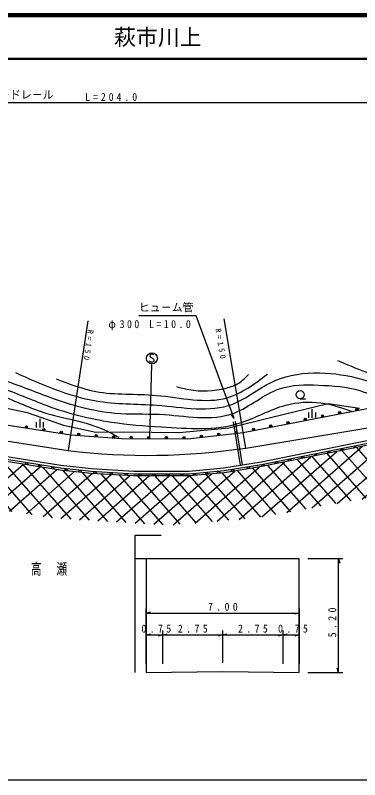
# Model space of a CAD drawing. Units: millimetres, scale not verified. Extents: x 40000 to 680000, y 20000 to 380000.
# Drawn here: x 382420 to 461190, y 205000 to 380000 of the extents above; entities that cross this region are included whole.
import ezdxf
from ezdxf.enums import TextEntityAlignment as Align

# ---------------------------------------------------------------- set-up
doc = ezdxf.new("R2010")
doc.units = ezdxf.units.MM
doc.header["$LTSCALE"] = 1000
for name, color, linetype, lineweight in [('M-BGD', 7, 'Continuous', 25), ('M-TTL', 2, 'Continuous', 140), ('M-TTL-BAND', 7, 'Continuous', 25), ('M-TTL-LINE', 7, 'Continuous', 50)]:
    doc.layers.add(name, color=color, linetype=linetype, lineweight=lineweight)
doc.layers.add('M-TTL-TXT', color=7, linetype='Continuous')
doc.styles.add('ＭＳ ゴシック', font='')
doc.styles.get('ＭＳ ゴシック').set_extended_font_data('MS Gothic')

msp = doc.modelspace()

# ---------------------------------------------------------------- hatches: boundary and pattern name
at = {"layer": 'M-BGD'}
h = msp.add_hatch(dxfattribs=at)
h.set_pattern_fill('USER', color=256, style=0, pattern_type=2)
h.set_pattern_definition([(221.1631, (106049, 567977), (1974.615, -2258.516), []), (311.1631, (106049, 567977), (2258.516, 1974.615), [])])
h.paths.add_polyline_path([(299002, 260012), (299154, 264891), (300632, 270144), (302135, 272886), (304839, 275125), (320621, 282170), (329639, 284431), (353370, 282230), (392667, 275880), (398799, 275227), (406154, 274733), (409478, 274530), (422078, 274530), (430256, 275287), (438840, 276691), (470671, 283101), (478118, 284363), (487364, 285349), (500041, 285490), (505502, 284963), (512263, 284242), (518296, 283276), (516666, 272112), (496557, 273392), (473295, 271320), (437135, 264871), (417557, 263258), (391531, 264871), (327041, 274774), (312992, 269477), (308397, 260216)])

# ---------------------------------------------------------------- linework, layer by layer
for p, q in [((294050, 360010), (492347, 360010)), ((399026, 310031), (394495, 280375)), ((435118, 280926), (430184, 310518)), ((413553, 300066), (413086, 283417)), ((339843, 292481), (395108, 283955)), ((447574, 292208), (448824, 292208)), ((434562, 284504), (463304, 290043)), ((449456, 289044), (449456, 287844)), ((450256, 289844), (450256, 287844)), ((451056, 289044), (451056, 287844)), ((387994, 287629), (387994, 285629)), ((432459, 287705), (431849, 288545)), ((434399, 277078), (432799, 287038)), ((387194, 286829), (387194, 285629)), ((388794, 286829), (388794, 285629)), ((433906, 276999), (432305, 286958)), ((435118, 280926), (470062, 286752)), ((395108, 283955), (406700, 283129)), ((421879, 283027), (434562, 284504)), ((376596, 283110), (394495, 280375)), ((406700, 283129), (421879, 283027)), ((457351, 255537), (449330, 255537)), ((456351, 229537), (456351, 255537)), ((456351, 255537), (456631, 254537)), ((412330, 231537), (412330, 244162)), ((412330, 243162), (413330, 243442)), ((447330, 244162), (447330, 231537)), ((412330, 243162), (447330, 243162)), ((447330, 243162), (446330, 242882)), ((412330, 238153), (413330, 238433)), ((412330, 238153), (416080, 238153)), ((416080, 238153), (415080, 237873)), ((416080, 239153), (416080, 231537)), ((416080, 238153), (417080, 238433)), ((416080, 238153), (429830, 238153)), ((429830, 238153), (428830, 237873)), ((429830, 239153), (429830, 231787)), ((429830, 238153), (430830, 238433)), ((429830, 238153), (443580, 238153)), ((443580, 238153), (442580, 237873)), ((443580, 239153), (443580, 231537)), ((443580, 238153), (444580, 238433)), ((443580, 238153), (447330, 238153)), ((447330, 238153), (446330, 237873)), ((447330, 239153), (447330, 231537)), ((449330, 229537), (457351, 229537)), ((456351, 229537), (456071, 230537))]:
    msp.add_line(p, q, dxfattribs=at)
for points in [[(432459, 287705), (423761, 311160), (410677, 311160)], [(414070, 302266), (413970, 302366), (413770, 302416), (413570, 302416), (413270, 302266), (413220, 301966), (413320, 301716), (414020, 301316), (414120, 301066), (414070, 300766), (413820, 300616), (413470, 300616), (413170, 300766), (413070, 300916)], [(355551, 290291), (359494, 291820), (365287, 292463), (373252, 291578), (385160, 289084), (393447, 286188), (400829, 284579), (407426, 284659), (419897, 284498), (431242, 285544), (440816, 287958), (454011, 291096), (461161, 290050)], [(297895, 259810), (298058, 265054), (299495, 270358), (302627, 276074), (306440, 280494), (311749, 283868), (317051, 285525), (323305, 286128), (353508, 283322), (392813, 276971), (399855, 276220), (409511, 275630), (422220, 275630), (430116, 276379), (438642, 277773), (470471, 284183), (478860, 285604), (487938, 286512), (499961, 286603), (505613, 286058), (512399, 285334), (520716, 284159)], [(298495, 259791), (298656, 264965), (300055, 270132), (303123, 275730), (306837, 280036), (312004, 283319), (317170, 284933), (323306, 285525), (353433, 282727), (392733, 276376), (399805, 275622), (409493, 275030), (422249, 275030), (430192, 275784), (438750, 277183), (470580, 283593), (478940, 285009), (487970, 285912), (499935, 286003), (505552, 285461), (512325, 284738), (520632, 283564)], [(518341, 283383), (512263, 284242), (505502, 284963), (499912, 285502), (487997, 285412), (479007, 284513), (470671, 283101), (438840, 276691), (430256, 275287), (422272, 274530), (409478, 274530), (399763, 275124), (392667, 275880), (353370, 282230), (323307, 285023), (317270, 284441), (312216, 282861), (307167, 279653), (303536, 275443), (300522, 269944), (299154, 264891), (298994, 259776)], [(454574, 279797), (454524, 279885), (454461, 279954), (454368, 280018), (454280, 280049), (454180, 280062), (454054, 280038), (453966, 279988), (453897, 279926), (453833, 279832), (453802, 279744), (453788, 279644)], [(457577, 280383), (457527, 280471), (457464, 280540), (457371, 280603), (457283, 280635), (457183, 280648), (457057, 280624), (456969, 280574), (456900, 280511), (456836, 280417), (456805, 280330), (456791, 280229)], [(460580, 280968), (460530, 281056), (460468, 281126), (460374, 281189), (460286, 281221), (460186, 281234), (460060, 281209), (459972, 281159), (459903, 281097), (459839, 281003), (459808, 280916), (459795, 280815)], [(445565, 278040), (445515, 278128), (445452, 278197), (445359, 278260), (445271, 278292), (445171, 278305), (445045, 278281), (444957, 278231), (444887, 278168), (444824, 278075), (444792, 277987), (444779, 277887)], [(448568, 278625), (448518, 278714), (448455, 278783), (448362, 278846), (448274, 278878), (448174, 278891), (448048, 278866), (447960, 278817), (447890, 278754), (447827, 278660), (447795, 278573), (447782, 278472)], [(451571, 279211), (451521, 279299), (451458, 279369), (451365, 279432), (451277, 279464), (451177, 279477), (451051, 279452), (450963, 279402), (450894, 279340), (450830, 279246), (450799, 279158), (450785, 279058)], [(385374, 277058), (385358, 277158), (385323, 277245), (385257, 277337), (385186, 277397), (385096, 277444), (384970, 277464), (384870, 277448), (384783, 277413), (384691, 277347), (384631, 277276), (384584, 277186)], [(388359, 276576), (388343, 276676), (388308, 276762), (388242, 276854), (388171, 276914), (388081, 276961), (387955, 276982), (387855, 276965), (387768, 276931), (387677, 276865), (387616, 276793), (387570, 276704)], [(436219, 276262), (436172, 276352), (436111, 276423), (436019, 276489), (435933, 276524), (435833, 276540), (435707, 276519), (435617, 276472), (435546, 276412), (435480, 276320), (435445, 276233), (435429, 276133)], [(439559, 276868), (439509, 276956), (439446, 277026), (439353, 277089), (439265, 277121), (439165, 277134), (439039, 277109), (438951, 277059), (438881, 276997), (438818, 276903), (438786, 276815), (438773, 276715)], [(442562, 277454), (442512, 277542), (442449, 277611), (442356, 277675), (442268, 277706), (442168, 277719), (442042, 277695), (441954, 277645), (441884, 277583), (441821, 277489), (441789, 277401), (441776, 277301)], [(391345, 276094), (391328, 276193), (391294, 276280), (391227, 276372), (391156, 276432), (391066, 276479), (390940, 276499), (390840, 276483), (390754, 276448), (390662, 276382), (390602, 276311), (390555, 276221)], [(394429, 275701), (394408, 275799), (394369, 275884), (394298, 275972), (394223, 276029), (394131, 276071), (394004, 276085), (393905, 276063), (393821, 276024), (393732, 275953), (393676, 275879), (393634, 275787)], [(397608, 275356), (397586, 275455), (397547, 275539), (397476, 275628), (397402, 275684), (397310, 275726), (397182, 275740), (397084, 275718), (396999, 275679), (396911, 275608), (396854, 275534), (396812, 275442)], [(401037, 275076), (401011, 275174), (400969, 275257), (400894, 275343), (400818, 275396), (400724, 275434), (400597, 275443), (400499, 275417), (400416, 275375), (400330, 275300), (400277, 275224), (400239, 275130)], [(404715, 274830), (404689, 274928), (404647, 275011), (404572, 275096), (404496, 275149), (404402, 275187), (404274, 275196), (404176, 275171), (404093, 275128), (404008, 275054), (403955, 274977), (403916, 274883)], [(408147, 274708), (408116, 274804), (408069, 274885), (407990, 274966), (407911, 275015), (407815, 275048), (407687, 275050), (407591, 275019), (407510, 274972), (407429, 274893), (407380, 274814), (407347, 274718)], [(411331, 274667), (411301, 274764), (411254, 274844), (411175, 274925), (411095, 274974), (411000, 275007), (410872, 275009), (410775, 274978), (410695, 274931), (410614, 274852), (410565, 274773), (410531, 274677)], [(414516, 274627), (414485, 274723), (414438, 274804), (414359, 274885), (414280, 274934), (414184, 274967), (414056, 274968), (413960, 274938), (413879, 274891), (413798, 274812), (413749, 274732), (413716, 274637)], [(417701, 274586), (417670, 274682), (417623, 274763), (417544, 274844), (417465, 274893), (417369, 274926), (417241, 274928), (417145, 274897), (417064, 274850), (416983, 274771), (416934, 274692), (416901, 274596)], [(420885, 274545), (420855, 274642), (420808, 274722), (420729, 274803), (420649, 274852), (420554, 274886), (420426, 274887), (420329, 274856), (420249, 274809), (420168, 274730), (420119, 274651), (420086, 274556)], [(423847, 274695), (423806, 274787), (423751, 274862), (423664, 274935), (423580, 274975), (423481, 274998), (423354, 274986), (423261, 274945), (423186, 274890), (423114, 274803), (423073, 274719), (423050, 274621)], [(426588, 274950), (426548, 275042), (426492, 275117), (426405, 275190), (426321, 275230), (426223, 275253), (426095, 275241), (426003, 275200), (425927, 275145), (425855, 275058), (425815, 274974), (425792, 274875)], [(429330, 275204), (429289, 275297), (429234, 275372), (429147, 275445), (429063, 275485), (428964, 275508), (428837, 275496), (428744, 275455), (428669, 275400), (428597, 275313), (428556, 275229), (428533, 275130)], [(432538, 275660), (432490, 275750), (432430, 275821), (432338, 275887), (432252, 275922), (432152, 275938), (432025, 275917), (431936, 275870), (431865, 275810), (431799, 275718), (431764, 275631), (431748, 275531)], [(409830, 229537), (409830, 260979), (415790, 260979)], [(412330, 255537), (412330, 229537), (429830, 229787), (447330, 229537), (447330, 255537), (409830, 255537)]]:
    msp.add_lwpolyline(points, dxfattribs=at)
for centre, radius in [((413670, 301466), 1250), ((447574, 293158), 950), ((456629, 289011), 250), ((456629, 289011), 150), ((456629, 289011), 50), ((460577, 289772), 250), ((460577, 289772), 150), ((460577, 289772), 50), ((448732, 287490), 250), ((448732, 287490), 150), ((448732, 287490), 50), ((452681, 288250), 250), ((452681, 288250), 150), ((452681, 288250), 50), ((384981, 285770), 250), ((384981, 285770), 150), ((384981, 285770), 50), ((388955, 285157), 250), ((388955, 285157), 150), ((436888, 285207), 250), ((436888, 285207), 150), ((436888, 285207), 50), ((440836, 285968), 250), ((440836, 285968), 150), ((440836, 285968), 50), ((444784, 286729), 250), ((444784, 286729), 150), ((444784, 286729), 50), ((388955, 285157), 50), ((392929, 284544), 250), ((392929, 284544), 150), ((392929, 284544), 50), ((396899, 284078), 250), ((396899, 284078), 150), ((396899, 284078), 50), ((400909, 283792), 250), ((400909, 283792), 150), ((400909, 283792), 50), ((404920, 283506), 250), ((404920, 283506), 150), ((404920, 283506), 50), ((408920, 283364), 250), ((408920, 283364), 150), ((412941, 283337), 250), ((416962, 283310), 250), ((420983, 283283), 250), ((424952, 283637), 250), ((424952, 283637), 150), ((424952, 283637), 50), ((428946, 284102), 250), ((428946, 284102), 150), ((428946, 284102), 50), ((432940, 284567), 250), ((432940, 284567), 150), ((432940, 284567), 50), ((408920, 283364), 50), ((412941, 283337), 150), ((412941, 283337), 50), ((416962, 283310), 150), ((416962, 283310), 50), ((420983, 283283), 150), ((420983, 283283), 50)]:
    msp.add_circle(centre, radius, dxfattribs=at)
msp.add_arc((412790, 429255), 150000, 262.99413, 278.56032, dxfattribs=at)
for points, knots in [([(456107, 301000), (458220, 300083), (460333, 299166), (462498, 298390), (464302, 297743), (466141, 297194), (467981, 296645)], [0, 0, 0, 0, 1, 1, 1, 2, 2, 2, 2]), ([(353150, 297670), (354773, 297576), (356397, 297483), (358010, 297580), (360752, 297744), (363463, 298456), (366201, 298660), (370611, 298988), (375092, 297999), (379343, 296590), (383019, 295432), (386531, 293935), (390144, 292629), (395008, 290821), (400051, 289455), (405176, 288939), (408555, 288632), (411962, 288797), (415437, 288669), (421229, 288367), (427277, 286982), (432444, 288939), (436036, 290308), (439190, 293228), (442885, 294519), (445673, 295451), (448752, 295432), (451796, 295329), (455040, 295220), (458246, 295016), (461247, 294069), (463227, 293445), (465117, 292497), (467008, 291549)], [0, 0, 0, 0, 1, 1, 1, 2, 2, 2, 3, 3, 3, 4, 4, 4, 5, 5, 5, 6, 6, 6, 7, 7, 7, 8, 8, 8, 9, 9, 9, 10, 10, 10, 11, 11, 11, 11]), ([(382451, 298210), (385391, 296890), (388331, 295571), (391363, 294429), (394468, 293260), (397668, 292277), (400904, 291729), (405467, 290956), (410100, 291050), (414855, 290739), (420770, 290281), (426920, 288978), (432137, 291009), (435492, 292311), (438449, 294907), (441859, 296410), (445018, 297773), (448548, 298179), (452025, 298120), (455310, 298064), (458548, 297592), (461657, 296680), (463611, 296106), (465514, 295358), (467417, 294609)], [0, 0, 0, 0, 1, 1, 1, 2, 2, 2, 3, 3, 3, 4, 4, 4, 5, 5, 5, 6, 6, 6, 7, 7, 7, 8, 8, 8, 8]), ([(391749, 296770), (394756, 295621), (397762, 294472), (400840, 293889), (405323, 293041), (409956, 293396), (414702, 292989), (420240, 292515), (425931, 291004), (430904, 292449), (434171, 293399), (437128, 295624), (440085, 297850)], [0, 0, 0, 0, 1, 1, 1, 2, 2, 2, 3, 3, 3, 4, 4, 4, 4]), ([(419306, 294983), (420234, 294740), (421161, 294497), (422103, 294325), (424911, 293813), (427850, 293934), (430659, 294654), (431676, 294915), (432676, 295254), (433538, 295806), (434363, 296334), (435061, 297057), (435759, 297780)], [0, 0, 0, 0, 1, 1, 1, 2, 2, 2, 3, 3, 3, 4, 4, 4, 4]), ([(343968, 296952), (344799, 296807), (345632, 296633), (346460, 296464), (350342, 295703), (354142, 294814), (357980, 295065), (360860, 295211), (363747, 296065), (366617, 296135), (370609, 296219), (374580, 294853), (378381, 293338), (381879, 291933), (385204, 290271), (388746, 289142), (393438, 287648), (398511, 287090), (402978, 285029), (404043, 284538), (405073, 283961), (406104, 283384)], [0, 0, 0, 0, 1, 1, 1, 2, 2, 2, 3, 3, 3, 4, 4, 4, 5, 5, 5, 6, 6, 6, 7, 7, 7, 7]), ([(351489, 296230), (353653, 296107), (355818, 295984), (357970, 296140), (360738, 296339), (363485, 296999), (366251, 297130), (370466, 297330), (374725, 296302), (378762, 294879), (382473, 293618), (386002, 291994), (389653, 290649), (394418, 288856), (399388, 287666), (404415, 286868), (408187, 286282), (411991, 286010), (415847, 285788), (421923, 285376), (428162, 284843), (433844, 286688), (437369, 287804), (440664, 289760), (444286, 290739), (446882, 291441), (449646, 291641), (452297, 291279), (454762, 290943), (457130, 290121), (459498, 289299)], [0, 0, 0, 0, 1, 1, 1, 2, 2, 2, 3, 3, 3, 4, 4, 4, 5, 5, 5, 6, 6, 6, 7, 7, 7, 8, 8, 8, 9, 9, 9, 10, 10, 10, 10])]:
    msp.add_open_spline(points, degree=3, knots=knots, dxfattribs=at)
at = {"layer": 'M-TTL'}
msp.add_line((680000, 380000), (40000, 380000), dxfattribs=at)
at = {"layer": 'M-TTL-BAND'}
msp.add_line((40000, 205000), (579000, 205000), dxfattribs=at)
at = {"layer": 'M-TTL-LINE'}
msp.add_line((40000, 370000), (680000, 370000), dxfattribs=at)

# ---------------------------------------------------------------- texts
at = {"layer": 'M-BGD', "style": 'ＭＳ ゴシック'}
for s, p in [('ガ－ドレ－ル', (376169, 360356)), ('ヒュ－ム管', (410677, 311660))]:
    msp.add_text(s, height=1833, dxfattribs=at).set_placement(p, align=Align.BOTTOM_LEFT)
at = {"layer": 'M-BGD', "attachment_point": 7, "style": 'ＭＳ ゴシック'}
for s, insert, char_height in [('\\T1.6;\\W0.9;L=204.0', (398390, 360356), 1833), ('\\T1.5;\\W0.9;φ300\\~L=10.0', (403723, 307898), 1833), ('\\T1.19;\\W0.7;高\u3000瀬', (385972, 251684), 2566), ('\\T1.69;\\W0.9;7.00', (426486, 243662), 1833), ('\\T1.69;\\W0.9;0.75', (411267, 238653), 1833), ('\\T1.69;\\W0.9;2.75', (419611, 238653), 1833), ('\\T1.69;\\W0.9;2.75', (433361, 238653), 1833), ('\\T1.69;\\W0.9;0.75', (442517, 238653), 1833)]:
    msp.add_mtext(s, dxfattribs=dict(at, insert=insert, char_height=char_height))
for s, insert, char_height, rotation in [('\\T1.63;\\W0.9;R=150', (428134, 308172), 1320, 279.6), ('\\T1.63;\\W0.9;R=150', (399025, 308098), 1320, 261.7), ('\\T1.69;\\W0.9;5.20', (455851, 237599), 1833, 90)]:
    msp.add_mtext(s, dxfattribs=dict(at, insert=insert, char_height=char_height, rotation=rotation))
at = {"layer": 'M-TTL-TXT', "style": 'ＭＳ ゴシック'}
msp.add_text('萩市川上', height=3666, dxfattribs=at).set_placement((405024, 375000), align=Align.MIDDLE_LEFT)

doc.saveas('drawing.dxf')
